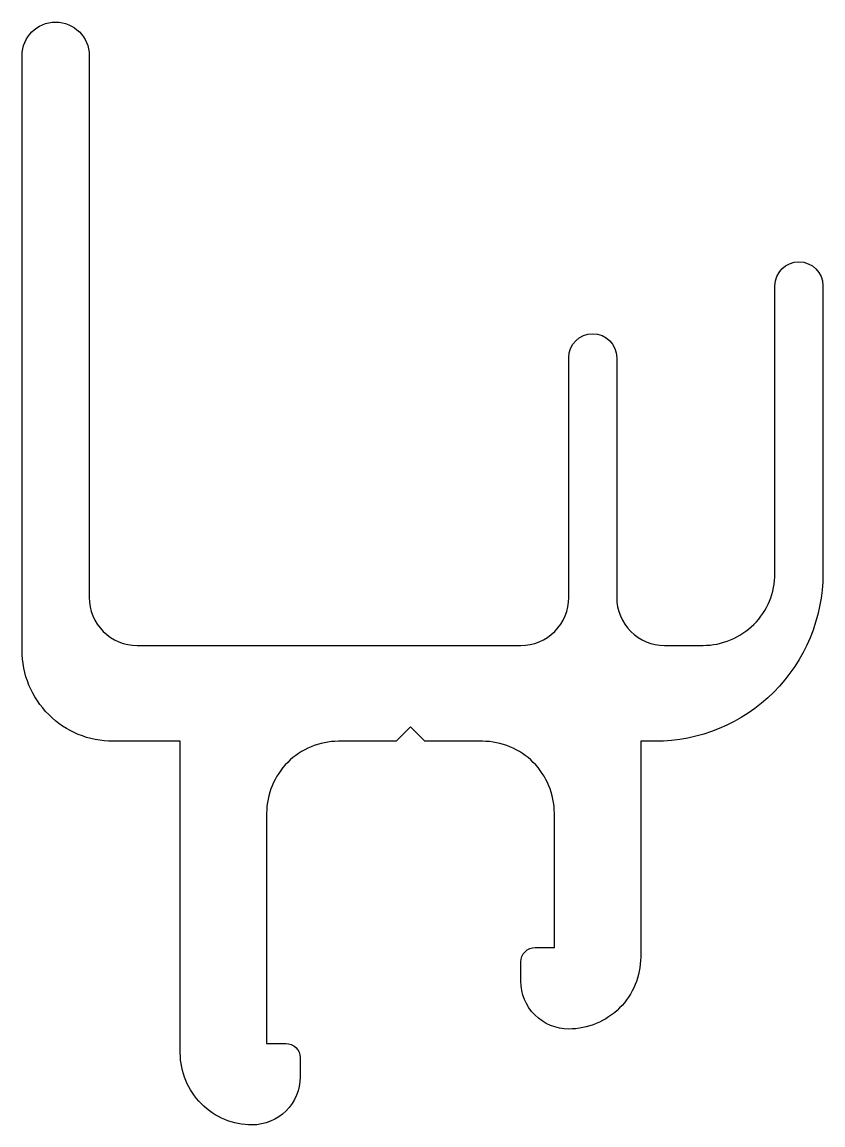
# Model space of a CAD drawing. Extents: x 93.6 to 110.3, y 180.9 to 203.9.
import ezdxf

# ---------------------------------------------------------------- set-up
doc = ezdxf.new("R2010")
doc.units = 0
doc.layers.get('0').update_dxf_attribs({"linetype": 'CONTINUOUS'})

msp = doc.modelspace()

# ---------------------------------------------------------------- linework, layer by layer
msp.add_lwpolyline([(93.602, 203.226, -1), (95.002, 203.226), (95.002, 191.926, 0.414214), (96.002, 190.926), (104.002, 190.926, 0.414214), (105.002, 191.926), (105.002, 196.926, -1), (106.002, 196.926), (106.002, 191.926, 0.414214), (107.002, 190.926), (107.802, 190.926, 0.414214), (109.302, 192.426), (109.302, 198.426, -1), (110.302, 198.426), (110.302, 192.426, -0.414214), (106.802, 188.926), (106.502, 188.926), (106.502, 184.426, -0.414214), (105.002, 182.926, -0.414214), (104.002, 183.926), (104.002, 184.326, -0.414214), (104.302, 184.626), (104.702, 184.626), (104.702, 187.426, 0.414214), (103.202, 188.926), (102.002, 188.926), (101.702, 189.226), (101.402, 188.926), (100.202, 188.926, 0.414214), (98.702, 187.426), (98.702, 182.626), (99.102, 182.626, -0.414214), (99.402, 182.326), (99.402, 181.926, -0.414214), (98.402, 180.926, -0.414214), (96.902, 182.426), (96.902, 188.926), (95.502, 188.926, -0.414214), (93.602, 190.826)], format="xyb", close=True)

doc.saveas('drawing.dxf')
